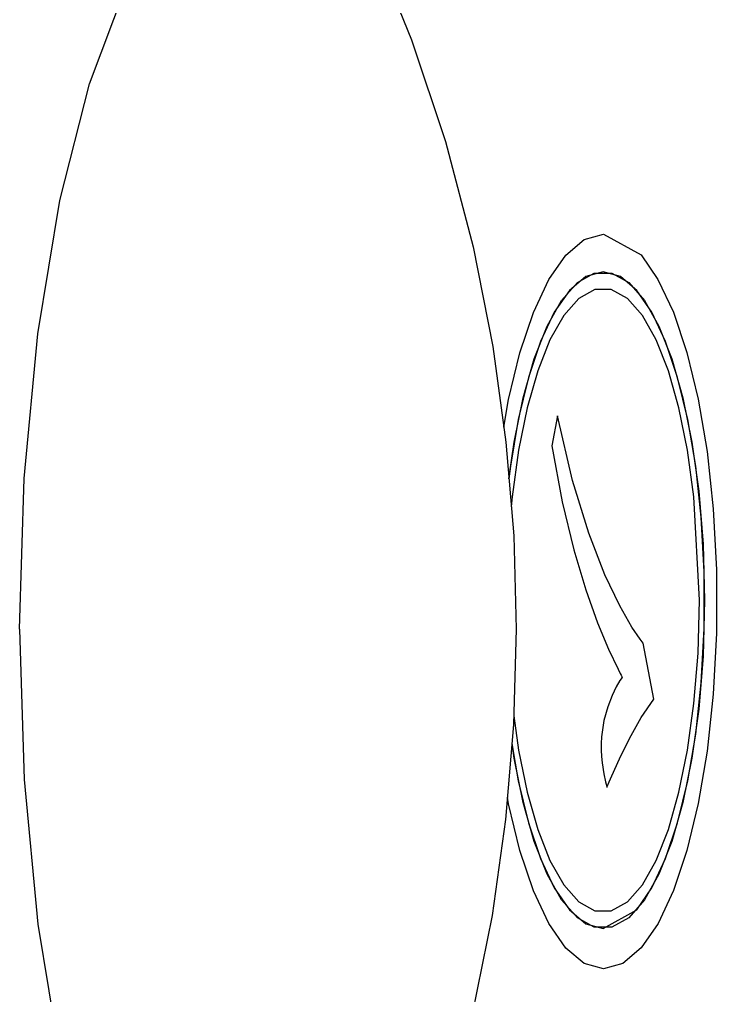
# Model space of a CAD drawing. Header units: millimetres. Extents: x 1084702 to 1166801, y 36632 to 124519.
# Drawn here: x 1098077.81 to 1098092.04, y 59146.52 to 59166.46 of the extents above; entities that cross this region are included whole.
import ezdxf

# ---------------------------------------------------------------- set-up
doc = ezdxf.new("R2010")
doc.units = ezdxf.units.MM
doc.header["$LTSCALE"] = 250
doc.linetypes.add('CENTER', pattern=[3, 2.5, -0.25, 0, -0.25])
doc.layers.get('0').update_dxf_attribs({"color": 255})

# ---------------------------------------------------------------- blocks, each defined once
blk = doc.blocks.new('PK65002M m platform_top')
at = {"linetype": 'Continuous'}
for p, q in [((-9940.021, 2224.192), (-9939.647, 2224.506)), ((-9939.647, 2224.506), (-9939.252, 2224.615)), ((-9939.252, 2224.615), (-9938.857, 2224.507)), ((-9938.857, 2224.507), (-9938.483, 2224.194)), ((-9940.367, 2223.69), (-9940.021, 2224.192)), ((-9938.483, 2224.194), (-9938.137, 2223.693)), ((-9940.681, 2223.02), (-9940.367, 2223.69)), ((-9939.245, 2223.793), (-9939.932, 2223.415)), ((-9939.768, 2223.577), (-9939.423, 2223.768)), ((-9939.423, 2223.768), (-9939.066, 2223.768)), ((-9938.891, 2223.696), (-9939.245, 2223.793)), ((-9939.066, 2223.768), (-9938.722, 2223.577)), ((-9938.557, 2223.415), (-9938.891, 2223.696)), ((-9938.137, 2223.693), (-9937.823, 2223.023)), ((-9940.09, 2223.211), (-9939.768, 2223.577)), ((-9938.722, 2223.577), (-9938.399, 2223.211)), ((-9939.932, 2223.415), (-9940.242, 2222.967)), ((-9939.414, 2223.432), (-9939.741, 2223.251)), ((-9939.075, 2223.432), (-9939.414, 2223.432)), ((-9938.748, 2223.251), (-9939.075, 2223.432)), ((-9938.248, 2222.967), (-9938.557, 2223.415)), ((-9940.386, 2222.685), (-9940.09, 2223.211)), ((-9939.741, 2223.251), (-9940.048, 2222.903)), ((-9938.442, 2222.903), (-9938.748, 2223.251)), ((-9938.399, 2223.211), (-9938.104, 2222.685)), ((-9940.956, 2222.198), (-9940.681, 2223.02)), ((-9940.242, 2222.967), (-9940.522, 2222.368)), ((-9940.048, 2222.903), (-9940.328, 2222.404)), ((-9938.161, 2222.404), (-9938.442, 2222.903)), ((-9937.968, 2222.368), (-9938.248, 2222.967)), ((-9937.823, 2223.023), (-9937.548, 2222.202)), ((-9940.649, 2222.017), (-9940.386, 2222.685)), ((-9938.104, 2222.685), (-9937.84, 2222.017)), ((-9940.522, 2222.368), (-9940.768, 2221.633)), ((-9940.328, 2222.404), (-9940.579, 2221.769)), ((-9937.911, 2221.769), (-9938.161, 2222.404)), ((-9937.722, 2221.633), (-9937.968, 2222.368)), ((-9941.187, 2221.243), (-9940.956, 2222.198)), ((-9937.548, 2222.202), (-9937.317, 2221.248)), ((-9940.876, 2221.221), (-9940.649, 2222.017)), ((-9937.84, 2222.017), (-9937.613, 2221.221)), ((-9940.579, 2221.769), (-9940.794, 2221.013)), ((-9937.695, 2221.013), (-9937.911, 2221.769)), ((-9940.768, 2221.633), (-9940.974, 2220.78)), ((-9937.515, 2220.78), (-9937.722, 2221.633)), ((-9941.368, 2220.174), (-9941.187, 2221.243)), ((-9941.061, 2220.314), (-9940.876, 2221.221)), ((-9937.613, 2221.221), (-9937.428, 2220.314)), ((-9937.317, 2221.248), (-9937.293, 2221.109)), ((-9940.794, 2221.013), (-9940.97, 2220.152)), ((-9939.326, 2220.906), (-9939.337, 2220.88)), ((-9939.325, 2220.908), (-9939.326, 2220.906)), ((-9939.324, 2220.905), (-9939.325, 2220.908)), ((-9939.321, 2220.895), (-9939.324, 2220.905)), ((-9939.296, 2220.801), (-9939.321, 2220.895)), ((-9937.519, 2220.151), (-9937.695, 2221.013)), ((-9940.974, 2220.78), (-9941.137, 2219.824)), ((-9939.37, 2220.8), (-9939.424, 2220.677)), ((-9939.337, 2220.88), (-9939.37, 2220.8)), ((-9939.26, 2220.632), (-9939.296, 2220.801)), ((-9937.385, 2220.016), (-9937.515, 2220.78)), ((-9939.424, 2220.677), (-9939.58, 2220.332)), ((-9939.225, 2220.409), (-9939.26, 2220.632)), ((-9941.2, 2219.312), (-9941.061, 2220.314)), ((-9939.58, 2220.332), (-9939.787, 2219.912)), ((-9939.212, 2220.283), (-9939.225, 2220.409)), ((-9937.428, 2220.314), (-9937.386, 2220.009)), ((-9941.495, 2219.007), (-9941.368, 2220.174)), ((-9940.97, 2220.152), (-9941.101, 2219.2)), ((-9939.204, 2220.151), (-9939.212, 2220.283)), ((-9939.204, 2220.015), (-9939.204, 2220.151)), ((-9937.422, 2219.451), (-9937.519, 2220.151)), ((-9939.787, 2219.912), (-9940.026, 2219.482)), ((-9939.212, 2219.878), (-9939.204, 2220.015)), ((-9941.137, 2219.824), (-9941.25, 2218.78)), ((-9939.263, 2219.548), (-9939.212, 2219.878)), ((-9939.34, 2219.266), (-9939.263, 2219.548)), ((-9941.287, 2218.231), (-9941.2, 2219.312)), ((-9940.026, 2219.482), (-9940.28, 2219.107)), ((-9941.101, 2219.2), (-9941.184, 2218.174)), ((-9940.28, 2219.107), (-9940.065, 2217.969)), ((-9939.429, 2219.034), (-9939.34, 2219.266)), ((-9941.561, 2217.761), (-9941.495, 2219.007)), ((-9939.516, 2218.855), (-9939.429, 2219.034)), ((-9941.25, 2218.78), (-9941.309, 2217.666)), ((-9939.613, 2218.693), (-9939.588, 2218.732)), ((-9939.588, 2218.732), (-9939.516, 2218.855)), ((-9939.635, 2218.661), (-9939.634, 2218.663)), ((-9939.635, 2218.66), (-9939.635, 2218.661)), ((-9939.616, 2218.623), (-9939.635, 2218.66)), ((-9939.634, 2218.663), (-9939.613, 2218.693)), ((-9939.595, 2218.584), (-9939.616, 2218.623)), ((-9939.553, 2218.5), (-9939.595, 2218.584)), ((-9939.358, 2218.091), (-9939.553, 2218.5)), ((-9941.317, 2217.088), (-9941.287, 2218.231)), ((-9941.184, 2218.174), (-9941.212, 2217.089)), ((-9940.065, 2217.969), (-9940.002, 2217.887)), ((-9939.134, 2217.554), (-9939.358, 2218.091)), ((-9941.561, 2216.466), (-9941.561, 2217.761)), ((-9940.002, 2217.887), (-9939.834, 2217.637)), ((-9941.309, 2217.666), (-9941.309, 2216.509)), ((-9939.834, 2217.637), (-9939.586, 2217.202)), ((-9938.893, 2216.88), (-9939.134, 2217.554)), ((-9939.586, 2217.202), (-9939.284, 2216.569)), ((-9941.287, 2215.944), (-9941.317, 2217.088)), ((-9941.212, 2217.089), (-9941.101, 2214.976)), ((-9938.649, 2216.058), (-9938.893, 2216.88)), ((-9941.309, 2216.509), (-9941.25, 2215.395)), ((-9939.284, 2216.569), (-9938.955, 2215.721)), ((-9941.495, 2215.22), (-9941.561, 2216.466)), ((-9941.2, 2214.864), (-9941.287, 2215.944)), ((-9938.412, 2215.08), (-9938.649, 2216.058)), ((-9938.955, 2215.721), (-9938.622, 2214.644)), ((-9941.25, 2215.395), (-9941.137, 2214.352)), ((-9941.368, 2214.054), (-9941.495, 2215.22)), ((-9937.388, 2214.976), (-9937.371, 2215.181)), ((-9941.101, 2214.976), (-9940.97, 2214.025)), ((-9938.197, 2213.935), (-9938.412, 2215.08)), ((-9937.519, 2214.024), (-9937.388, 2214.976)), ((-9941.061, 2213.862), (-9941.2, 2214.864)), ((-9938.622, 2214.644), (-9938.313, 2213.322)), ((-9937.324, 2214.61), (-9937.428, 2213.862)), ((-9937.352, 2214.352), (-9937.324, 2214.61)), ((-9941.137, 2214.352), (-9940.974, 2213.395)), ((-9937.515, 2213.395), (-9937.352, 2214.352)), ((-9941.186, 2212.984), (-9941.368, 2214.054)), ((-9940.97, 2214.025), (-9940.794, 2213.163)), ((-9938.313, 2213.322), (-9938.197, 2213.935)), ((-9937.695, 2213.163), (-9937.519, 2214.024)), ((-9940.876, 2212.955), (-9941.061, 2213.862)), ((-9937.428, 2213.862), (-9937.613, 2212.955)), ((-9937.22, 2213.553), (-9937.316, 2212.988)), ((-9940.974, 2213.395), (-9940.768, 2212.542)), ((-9937.722, 2212.542), (-9937.515, 2213.395)), ((-9940.794, 2213.163), (-9940.579, 2212.407)), ((-9937.911, 2212.407), (-9937.695, 2213.163)), ((-9940.955, 2212.029), (-9941.186, 2212.984)), ((-9940.649, 2212.159), (-9940.876, 2212.955)), ((-9937.613, 2212.955), (-9937.84, 2212.159)), ((-9937.316, 2212.988), (-9937.547, 2212.033)), ((-9940.768, 2212.542), (-9940.522, 2211.807)), ((-9937.967, 2211.807), (-9937.722, 2212.542)), ((-9940.579, 2212.407), (-9940.328, 2211.772)), ((-9938.161, 2211.772), (-9937.911, 2212.407)), ((-9940.386, 2211.49), (-9940.649, 2212.159)), ((-9937.84, 2212.159), (-9938.104, 2211.49)), ((-9940.68, 2211.208), (-9940.955, 2212.029)), ((-9937.547, 2212.033), (-9937.822, 2211.211)), ((-9940.522, 2211.807), (-9940.241, 2211.208)), ((-9940.328, 2211.772), (-9940.048, 2211.272)), ((-9938.442, 2211.272), (-9938.161, 2211.772)), ((-9938.248, 2211.208), (-9937.967, 2211.807)), ((-9940.09, 2210.964), (-9940.386, 2211.49)), ((-9938.104, 2211.49), (-9938.399, 2210.964)), ((-9940.366, 2210.538), (-9940.68, 2211.208)), ((-9940.241, 2211.208), (-9939.932, 2210.76)), ((-9940.048, 2211.272), (-9939.741, 2210.924)), ((-9938.748, 2210.924), (-9938.442, 2211.272)), ((-9938.557, 2210.76), (-9938.248, 2211.208)), ((-9937.822, 2211.211), (-9938.136, 2210.54)), ((-9939.768, 2210.598), (-9940.09, 2210.964)), ((-9938.399, 2210.964), (-9938.722, 2210.598)), ((-9939.932, 2210.76), (-9939.598, 2210.479)), ((-9939.741, 2210.924), (-9939.414, 2210.743)), ((-9939.414, 2210.743), (-9939.075, 2210.743)), ((-9939.075, 2210.743), (-9938.748, 2210.924)), ((-9938.891, 2210.479), (-9938.557, 2210.76)), ((-9940.02, 2210.037), (-9940.366, 2210.538)), ((-9939.423, 2210.407), (-9939.768, 2210.598)), ((-9938.722, 2210.598), (-9939.066, 2210.407)), ((-9938.136, 2210.54), (-9938.482, 2210.039)), ((-9939.598, 2210.479), (-9939.245, 2210.382)), ((-9939.066, 2210.407), (-9939.423, 2210.407)), ((-9939.245, 2210.382), (-9938.891, 2210.479)), ((-9939.251, 2209.615), (-9940.02, 2210.037)), ((-9938.482, 2210.039), (-9938.856, 2209.724)), ((-9938.856, 2209.724), (-9939.251, 2209.615))]:
    blk.add_line(p, q, dxfattribs=at)
for points in [[(-9927.331, 2217.678), (-9927.425, 2220.751), (-9927.702, 2223.706), (-9928.151, 2226.429), (-9928.757, 2228.815), (-9929.494, 2230.774), (-9930.336, 2232.23), (-9931.249, 2233.126), (-9932.198, 2233.428)], [(-9937.472, 2217.678), (-9937.418, 2219.626), (-9937.255, 2221.569), (-9936.979, 2223.53), (-9936.576, 2225.547), (-9936.018, 2227.661), (-9935.336, 2229.717)], [(-9935.336, 2205.64), (-9936.025, 2207.719), (-9936.59, 2209.871), (-9936.992, 2211.904), (-9937.263, 2213.858), (-9937.42, 2215.776), (-9937.472, 2217.678)], [(-9927.331, 2217.678), (-9927.425, 2214.606), (-9927.702, 2211.651), (-9928.151, 2208.928), (-9928.757, 2206.542), (-9929.494, 2204.583), (-9930.336, 2203.127), (-9931.249, 2202.231), (-9932.198, 2201.928)], [(-9932.198, 2201.928), (-9933.148, 2202.231), (-9934.061, 2203.127), (-9934.902, 2204.583), (-9935.336, 2205.64)]]:
    blk.add_lwpolyline(points, dxfattribs=at)
blk = doc.blocks.new('1-deck_B4_1')
at = {"linetype": 'CENTER', "rotation": 180}
blk.add_blockref('PK65002M m platform_top', (70387.468, 26963.109), dxfattribs=at)

msp = doc.modelspace()

# ---------------------------------------------------------------- block references
msp.add_blockref('1-deck_B4_1', (1017763.013, 34408.576))

doc.saveas('drawing.dxf')
